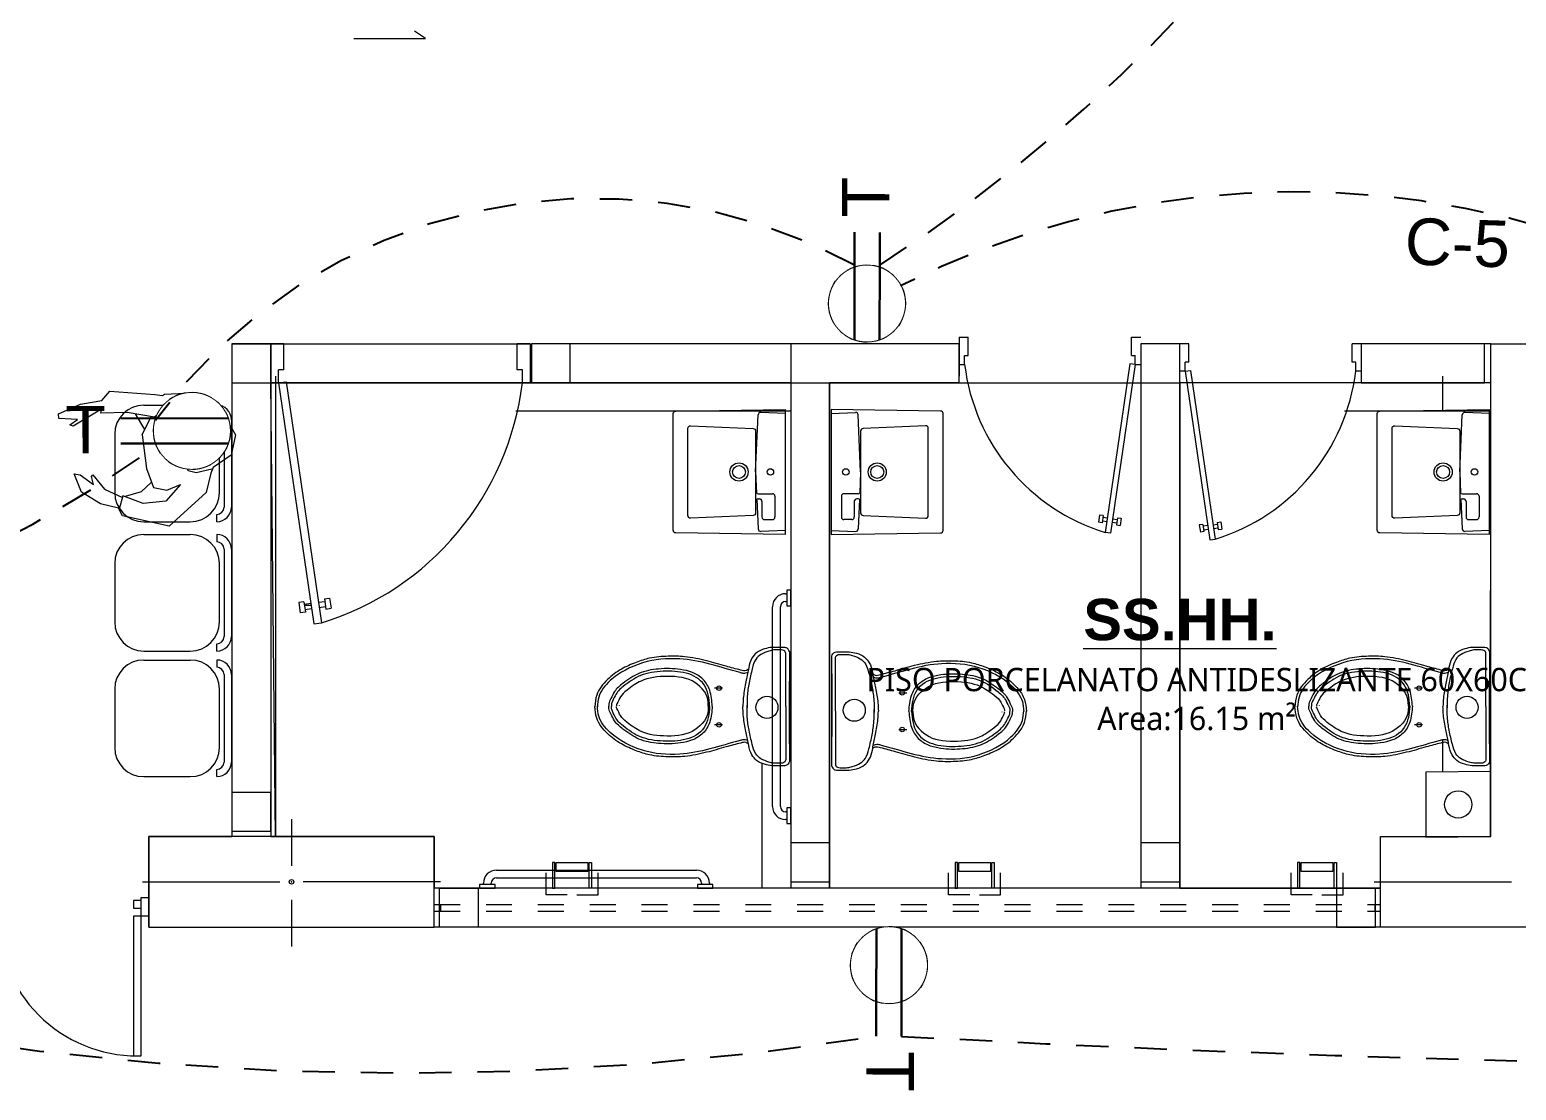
# Model space of a CAD drawing. Header units: metres. Extents: x -17 to 101, y 0 to 79.
# Drawn here: x 65.5 to 71.23, y 22.2 to 26.3 of the extents above; entities that cross this region are included whole.
import ezdxf

# ---------------------------------------------------------------- set-up
doc = ezdxf.new("R2010")
doc.units = ezdxf.units.M
doc.set_wipeout_variables(frame=1)
for name, pattern in [('CONTINUA', [0]), ('DASHED2', [0.375, 0.25, -0.125]), ('HIDDEN', [9.525, 6.35, -3.175]), ('HIDDEN2', [0.1875, 0.125, -0.0625])]:
    doc.linetypes.add(name, pattern=pattern)
for name, color, linetype, lineweight in [('ALUMBRADO', 1, 'Continuous', 30), ('Cotas varias El', 253, 'Continuous', 13), ('ROTULO', 253, 'Continuous', 0), ('TOMACORRIENTE', 5, 'HIDDEN2', 30)]:
    doc.layers.add(name, color=color, linetype=linetype, lineweight=lineweight)
doc.styles.add('Santa Rosa 1 50', font='trebuc.ttf')
doc.styles.get("Standard").update_dxf_attribs({"font": 'arial.ttf'})
doc.styles.add('style1', font='arial.ttf', dxfattribs={"height": 0.35})

# ---------------------------------------------------------------- blocks, each defined once
blk = doc.blocks.new('Tomacorriente con puesta a tierra')
at = {"layer": 'TOMACORRIENTE'}
blk.add_lwpolyline([(0.111, 0.0379), (0.1065, 0.0493), (0.1007, 0.0601), (0.0939, 0.0703), (0.086, 0.0798), (0.0772, 0.0883), (0.0676, 0.0959), (0.0572, 0.1024), (0.0462, 0.1079), (0.0346, 0.1121), (0.0227, 0.1151), (0.0106, 0.1168), (-0.0017, 0.1173), (-0.014, 0.1165), (-0.0261, 0.1144), (-0.0379, 0.111), (-0.0493, 0.1065), (-0.0601, 0.1007), (-0.0703, 0.0939), (-0.0798, 0.086), (-0.0883, 0.0772), (-0.0959, 0.0676), (-0.1024, 0.0572), (-0.1079, 0.0462), (-0.1121, 0.0346), (-0.1151, 0.0227), (-0.1168, 0.0106), (-0.1173, -0.0017), (-0.1165, -0.014), (-0.1144, -0.0261), (-0.111, -0.0379), (-0.1065, -0.0493), (-0.1007, -0.0601), (-0.0939, -0.0703), (-0.086, -0.0798), (-0.0772, -0.0883), (-0.0676, -0.0959), (-0.0572, -0.1024), (-0.0462, -0.1079), (-0.0346, -0.1121), (-0.0227, -0.1151), (-0.0106, -0.1168), (0.0017, -0.1173), (0.014, -0.1165), (0.0261, -0.1144), (0.0379, -0.111), (0.0493, -0.1065), (0.0601, -0.1007), (0.0703, -0.0939), (0.0798, -0.086), (0.0883, -0.0772), (0.0959, -0.0676), (0.1024, -0.0572), (0.1079, -0.0462), (0.1121, -0.0346), (0.1151, -0.0227), (0.1168, -0.0106), (0.1173, 0.0017), (0.1165, 0.014), (0.1144, 0.0261)], close=True, dxfattribs=at)
at = {"layer": 'TOMACORRIENTE', "color": 5, "linetype": 'CONTINUA', "style": 'style1', "text_generation_flag": 4}
blk.add_text('T', height=0.1466, rotation=180, dxfattribs=at).set_placement((0.3906, -0.0687))
blk.add_wipeout([(0.111, 0.0379), (0.1065, 0.0493), (0.1007, 0.0601), (0.0939, 0.0703), (0.086, 0.0798), (0.0772, 0.0883), (0.0676, 0.0959), (0.0572, 0.1024), (0.0462, 0.1079), (0.0346, 0.1121), (0.0227, 0.1151), (0.0106, 0.1168), (-0.0017, 0.1173), (-0.014, 0.1165), (-0.0261, 0.1144), (-0.0379, 0.111), (-0.0493, 0.1065), (-0.0601, 0.1007), (-0.0703, 0.0939), (-0.0798, 0.086), (-0.0883, 0.0772), (-0.0959, 0.0676), (-0.1024, 0.0572), (-0.1079, 0.0462), (-0.1121, 0.0346), (-0.1151, 0.0227), (-0.1168, 0.0106), (-0.1173, -0.0017), (-0.1165, -0.014), (-0.1144, -0.0261), (-0.111, -0.0379), (-0.1065, -0.0493), (-0.1007, -0.0601), (-0.0939, -0.0703), (-0.086, -0.0798), (-0.0772, -0.0883), (-0.0676, -0.0959), (-0.0572, -0.1024), (-0.0462, -0.1079), (-0.0346, -0.1121), (-0.0227, -0.1151), (-0.0106, -0.1168), (0.0017, -0.1173), (0.014, -0.1165), (0.0261, -0.1144), (0.0379, -0.111), (0.0493, -0.1065), (0.0601, -0.1007), (0.0703, -0.0939), (0.0798, -0.086), (0.0883, -0.0772), (0.0959, -0.0676), (0.1024, -0.0572), (0.1079, -0.0462), (0.1121, -0.0346), (0.1151, -0.0227), (0.1168, -0.0106), (0.1173, 0.0017), (0.1165, 0.014), (0.1144, 0.0261)]).dxf.layer = 'TOMACORRIENTE'
at = {"layer": 'TOMACORRIENTE', "color": 5, "linetype": 'CONTINUA'}
for p, q in [((-0.1107, 0.0388), (0.2197, 0.0388)), ((-0.1107, -0.0388), (0.2197, -0.0388))]:
    blk.add_line(p, q, dxfattribs=at)

msp = doc.modelspace()

# ---------------------------------------------------------------- linework, layer by layer
at = {"layer": 'Cotas varias El', "linetype": 'Continuous'}
for p, q in [((66.748, 26.2632), (67.0248, 26.2632)), ((67.0248, 26.2632), (66.9824, 26.2911)), ((66.5077, 23.2505), (66.5077, 23.0705)), ((65.9327, 23.0089), (66.4627, 23.0089)), ((67.0827, 23.0089), (66.5527, 23.0089)), ((70.6827, 23.0089), (71.2127, 23.0089)), ((66.5077, 22.9389), (66.5077, 22.7589)), ((70.7077, 22.9839), (67.0577, 22.9839)), ((70.7077, 22.8339), (67.0577, 22.8339)), ((67.0827, 22.8339), (67.0577, 22.8339)), ((70.7077, 22.8339), (67.0577, 22.8339))]:
    msp.add_line(p, q, dxfattribs=at)
at = {"layer": 'Cotas varias El', "ltscale": 0.05}
for p, q in [((66.2777, 25.0839), (66.4277, 25.0839)), ((67.4327, 25.0839), (67.4327, 24.9339)), ((69.0825, 25.1098), (69.0825, 24.9598)), ((69.9327, 22.9839), (69.9327, 25.0839)), ((70.6327, 25.0839), (70.6327, 24.9339))]:
    msp.add_line(p, q, dxfattribs=at)
at = {"layer": 'Cotas varias El'}
for p, q in [((66.4777, 25.0839), (66.4277, 25.0839)), ((66.4777, 24.9839), (66.4777, 25.0839)), ((67.3977, 25.0839), (67.3777, 25.0839)), ((67.4277, 25.0839), (67.3777, 25.0839)), ((67.3777, 24.9839), (67.3777, 25.0839)), ((69.0825, 25.1098), (69.1175, 25.1098)), ((69.1035, 25.1098), (69.1175, 25.1098)), ((69.1175, 25.0398), (69.1175, 25.1098)), ((69.7475, 25.0398), (69.7475, 25.1098)), ((69.7475, 25.1098), (69.7825, 25.1098)), ((69.9677, 25.0839), (69.9327, 25.0839)), ((69.9677, 25.0139), (69.9677, 25.0839)), ((70.6117, 25.0839), (70.5977, 25.0839)), ((70.6327, 25.0839), (70.5977, 25.0839)), ((70.5977, 25.0139), (70.5977, 25.0839)), ((69.0825, 25.0048), (69.1035, 25.0048)), ((69.1035, 25.0398), (69.1175, 25.0398)), ((69.1035, 25.0048), (69.1035, 25.0398)), ((69.7407, 25.0078), (69.6458, 24.3567)), ((69.7615, 25.0048), (69.6665, 24.3537)), ((69.7615, 25.0048), (69.7407, 25.0078)), ((69.7475, 25.0398), (69.7615, 25.0398)), ((69.7615, 25.0048), (69.7615, 25.0398)), ((69.7615, 25.0048), (69.7825, 25.0048)), ((69.9537, 24.9789), (69.9537, 25.0139)), ((69.9677, 25.0139), (69.9537, 25.0139)), ((70.6117, 25.0139), (70.5977, 25.0139)), ((70.6117, 24.9789), (70.6117, 25.0139)), ((66.4577, 24.9339), (66.4577, 24.9839)), ((66.4777, 24.9839), (66.4577, 24.9839)), ((66.4577, 24.9339), (66.4873, 24.9383)), ((66.4873, 24.9383), (66.623, 24.0081)), ((67.3977, 24.9839), (67.3777, 24.9839)), ((67.3977, 24.9339), (67.3977, 24.9839)), ((69.9537, 24.9789), (69.9327, 24.9789)), ((69.9537, 24.9789), (69.9744, 24.982)), ((69.9537, 24.9789), (70.0486, 24.3278)), ((69.9744, 24.982), (70.0694, 24.3308)), ((70.6327, 24.9789), (70.6117, 24.9789)), ((66.4577, 24.9339), (66.4277, 24.9339)), ((66.4577, 24.9339), (66.5933, 24.0038)), ((67.4277, 24.9339), (67.3977, 24.9339)), ((65.9413, 24.7539), (65.906, 24.8145)), ((65.9313, 24.7334), (65.9658, 24.8044)), ((68.2973, 24.5901), (68.3069, 24.8101)), ((68.4113, 24.8155), (68.3173, 24.8196)), ((68.5884, 24.8155), (68.6824, 24.8196)), ((68.7024, 24.5901), (68.6929, 24.8101)), ((71.0127, 24.5901), (71.0223, 24.8101)), ((71.1267, 24.8155), (71.0327, 24.8196)), ((68.2973, 24.5901), (68.3008, 24.5087)), ((68.7024, 24.5901), (68.6989, 24.5087)), ((71.0127, 24.5901), (71.0163, 24.5087)), ((68.3019, 24.4848), (68.3069, 24.3702)), ((68.3073, 24.5064), (68.3618, 24.5064)), ((68.3073, 24.4864), (68.3118, 24.4864)), ((68.3718, 24.4964), (68.3718, 24.4164)), ((68.6279, 24.4964), (68.6279, 24.4164)), ((68.6924, 24.5064), (68.6379, 24.5064)), ((68.6924, 24.4864), (68.6879, 24.4864)), ((68.6978, 24.4848), (68.6929, 24.3702)), ((71.0173, 24.4848), (71.0223, 24.3702)), ((71.0227, 24.5064), (71.0772, 24.5064)), ((71.0227, 24.4864), (71.0272, 24.4864)), ((71.0872, 24.4964), (71.0872, 24.4164)), ((68.3218, 24.4764), (68.3218, 24.4164)), ((68.6779, 24.4764), (68.6779, 24.4164)), ((69.6237, 24.4236), (69.6196, 24.3959)), ((69.6375, 24.4216), (69.6237, 24.4236)), ((71.0372, 24.4764), (71.0372, 24.4164)), ((68.4113, 24.3647), (68.3173, 24.3606)), ((68.3318, 24.4064), (68.3618, 24.4064)), ((68.5884, 24.3647), (68.6824, 24.3606)), ((68.6679, 24.4064), (68.6379, 24.4064)), ((69.6335, 24.3939), (69.6196, 24.3959)), ((69.6375, 24.4216), (69.6335, 24.3939)), ((69.6518, 24.3983), (69.6345, 24.4008)), ((69.6538, 24.4121), (69.6365, 24.4147)), ((69.6899, 24.3927), (69.6726, 24.3953)), ((69.6746, 24.4091), (69.6919, 24.4066)), ((69.693, 24.4135), (69.6889, 24.3858)), ((69.6889, 24.3858), (69.7028, 24.3838)), ((69.693, 24.4135), (69.7068, 24.4115)), ((69.7068, 24.4115), (69.7028, 24.3838)), ((70.0222, 24.3876), (70.0083, 24.3856)), ((70.0083, 24.3856), (70.0124, 24.3579)), ((70.0222, 24.3876), (70.0262, 24.3599)), ((70.0405, 24.3832), (70.0232, 24.3807)), ((70.0252, 24.3668), (70.0425, 24.3694)), ((70.0613, 24.3863), (70.0786, 24.3888)), ((70.0633, 24.3724), (70.0806, 24.3749)), ((70.0776, 24.3957), (70.0914, 24.3977)), ((70.0776, 24.3957), (70.0816, 24.368)), ((70.0816, 24.368), (70.0955, 24.37)), ((70.0914, 24.3977), (70.0955, 24.37)), ((71.1267, 24.3647), (71.0327, 24.3606)), ((71.0472, 24.4064), (71.0772, 24.4064)), ((69.6665, 24.3537), (69.6458, 24.3567)), ((69.6665, 24.3537), (69.6458, 24.3567)), ((69.6665, 24.3537), (69.6458, 24.3567)), ((70.0262, 24.3599), (70.0124, 24.3579)), ((70.0486, 24.3278), (70.0694, 24.3308)), ((70.0486, 24.3278), (70.0694, 24.3308)), ((70.0486, 24.3278), (70.0694, 24.3308)), ((66.5555, 24.0892), (66.5358, 24.0863)), ((66.5358, 24.0863), (66.5415, 24.0467)), ((66.5555, 24.0892), (66.5613, 24.0496)), ((66.5817, 24.0829), (66.557, 24.0793)), ((66.6114, 24.0873), (66.6361, 24.0909)), ((66.6347, 24.1008), (66.6545, 24.1036)), ((66.6347, 24.1008), (66.6405, 24.0612)), ((66.6545, 24.1036), (66.6603, 24.0641)), ((68.4127, 24.1204), (68.4177, 24.1204)), ((68.4127, 24.0904), (68.4177, 24.0904)), ((66.5613, 24.0496), (66.5415, 24.0467)), ((66.5599, 24.0595), (66.5846, 24.0631)), ((66.6143, 24.0675), (66.639, 24.0711)), ((66.6405, 24.0612), (66.6603, 24.0641)), ((68.3627, 23.2989), (68.3627, 24.0704)), ((68.3927, 23.2989), (68.3927, 24.0704)), ((66.5933, 24.0038), (66.623, 24.0081)), ((66.5933, 24.0038), (66.623, 24.0081)), ((66.5933, 24.0038), (66.623, 24.0081)), ((68.4047, 23.9135), (68.3605, 23.9135)), ((68.4047, 23.9135), (68.4047, 23.9135)), ((71.1047, 23.9135), (71.0606, 23.9135)), ((71.1047, 23.9135), (71.1047, 23.9135)), ((68.4138, 23.685), (68.4138, 23.8864)), ((68.4277, 23.8973), (68.4277, 23.4727)), ((68.5911, 23.4554), (68.5911, 23.88)), ((68.605, 23.6677), (68.605, 23.8691)), ((68.6141, 23.8962), (68.6583, 23.8962)), ((71.1138, 23.685), (71.1138, 23.8864)), ((71.1277, 23.8973), (71.1277, 23.4727)), ((68.5911, 23.8112), (68.5911, 23.5693)), ((68.1694, 23.7563), (68.1386, 23.7563)), ((68.4277, 23.5415), (68.4277, 23.7834)), ((68.8493, 23.7381), (68.8802, 23.7381)), ((70.8695, 23.7563), (70.8386, 23.7563)), ((71.1277, 23.5415), (71.1277, 23.7834)), ((68.4138, 23.685), (68.4138, 23.4837)), ((71.1138, 23.685), (71.1138, 23.4837)), ((68.605, 23.6677), (68.605, 23.4663)), ((68.1694, 23.6146), (68.1386, 23.6146)), ((68.8493, 23.5964), (68.8802, 23.5964)), ((70.8695, 23.6146), (70.8386, 23.6146)), ((68.4047, 23.4565), (68.3605, 23.4565)), ((71.1047, 23.4565), (71.0606, 23.4565)), ((68.6141, 23.4392), (68.6141, 23.4392)), ((68.6141, 23.4392), (68.6583, 23.4392)), ((68.4177, 23.2789), (68.4127, 23.2789)), ((68.4177, 23.2489), (68.4126, 23.2489)), ((67.2977, 23.0539), (68.0692, 23.0539)), ((67.2477, 22.9989), (67.2477, 23.0039)), ((67.2777, 22.9989), (67.2777, 23.0039)), ((67.2977, 23.0239), (68.0692, 23.0239)), ((68.0892, 23.0039), (68.0892, 22.9989)), ((68.1192, 23.0039), (68.1192, 22.9989))]:
    msp.add_line(p, q, dxfattribs=at)
at = {"layer": 'Cotas varias El', "linetype": 'Continuous', "ltscale": 0.2}
for p, q in [((66.4476, 23.1839), (66.4476, 24.9598)), ((70.9476, 24.8289), (70.9476, 24.9598)), ((67.373, 24.8258), (68.4327, 24.8258)), ((70.568, 24.8258), (71.1327, 24.8258)), ((71.1267, 24.4508), (71.1327, 24.4508)), ((66.5613, 24.0758), (66.5865, 24.0758)), ((70.9476, 23.4323), (70.9476, 23.5566)), ((68.3226, 22.9839), (68.3226, 23.4654))]:
    msp.add_line(p, q, dxfattribs=at)
at = {"layer": 'Cotas varias El', "linetype": 'ByBlock'}
for p, q in [((65.9381, 24.848), (66.1173, 24.848)), ((66.2193, 24.848), (66.2193, 24.8199)), ((66.2474, 24.7918), (66.2474, 24.4543)), ((66.2756, 24.7918), (66.2756, 24.4543)), ((65.8256, 24.7355), (65.8256, 24.5105)), ((66.2298, 24.5105), (66.2298, 24.7355)), ((66.2193, 24.398), (66.2193, 24.4261)), ((65.9381, 24.398), (66.1173, 24.398)), ((65.9381, 24.349), (66.1173, 24.349)), ((66.2193, 24.349), (66.2193, 24.3209)), ((66.2474, 24.2927), (66.2474, 23.9552)), ((66.2756, 24.2927), (66.2756, 23.9552)), ((65.8256, 24.2365), (65.8256, 24.0115)), ((66.2298, 24.0115), (66.2298, 24.2365)), ((66.2193, 23.899), (66.2193, 23.9271)), ((65.9381, 23.899), (66.1173, 23.899)), ((65.9381, 23.8646), (66.1173, 23.8646)), ((66.2193, 23.8646), (66.2193, 23.8365)), ((66.2474, 23.8084), (66.2474, 23.4709)), ((66.2756, 23.8084), (66.2756, 23.4709)), ((65.8256, 23.7521), (65.8256, 23.5271)), ((66.2298, 23.5271), (66.2298, 23.7521)), ((65.9381, 23.4146), (66.1173, 23.4146)), ((66.2193, 23.4146), (66.2193, 23.4428))]:
    msp.add_line(p, q, dxfattribs=at)
at = {"layer": 'Cotas varias El', "linetype": 'DASHED2', "ltscale": 0.3}
for p, q in [((67.0577, 22.9208), (70.7077, 22.9208)), ((67.0577, 22.8957), (70.7077, 22.8957))]:
    msp.add_line(p, q, dxfattribs=at)
at = {"layer": 'Cotas varias El', "linetype": 'DASHED2'}
for p, q in [((67.0795, 22.9208), (67.0795, 22.8958)), ((67.0827, 22.9208), (67.0827, 22.8958)), ((70.6858, 22.9208), (70.6858, 22.8958))]:
    msp.add_line(p, q, dxfattribs=at)
at = {"layer": 'Cotas varias El', "ltscale": 0.05}
for points in [[(66.2777, 25.0839), (66.2777, 23.1839)], [(66.4277, 25.0839), (66.4277, 23.1839)], [(69.0825, 25.0839), (67.4327, 25.0839)], [(69.9327, 25.0839), (69.7827, 25.0839)], [(69.7827, 25.0839), (69.7827, 22.9839)], [(71.1327, 25.0839), (70.7077, 25.0839)], [(68.4327, 24.9598), (68.4327, 22.9839)], [(68.4327, 24.9339), (67.4327, 24.9339)], [(69.0825, 24.9339), (68.5827, 24.9339)], [(68.5827, 24.9339), (68.5827, 22.9839)], [(71.1327, 24.9339), (70.7077, 24.9339)]]:
    msp.add_lwpolyline(points, dxfattribs=at)
at = {"layer": 'Cotas varias El'}
for points in [[(66.2777, 25.0839), (66.2777, 24.9339), (66.4277, 24.9339), (66.4277, 25.0839)], [(66.4277, 25.0839), (67.4277, 25.0839), (67.4277, 24.9339), (66.4277, 24.9339)], [(67.5827, 25.0839), (67.4327, 25.0839), (67.4327, 24.9339), (67.5827, 24.9339)], [(68.4327, 24.9339), (69.0825, 24.9339), (69.0825, 25.0839), (68.4327, 25.0839)], [(69.7827, 24.9339), (69.9327, 24.9339), (69.9327, 25.0839), (69.7827, 25.0839)], [(70.6327, 24.9339), (71.1077, 24.9339), (71.1077, 25.0839), (70.6327, 25.0839)], [(66.4277, 24.9339), (68.4327, 24.9339), (68.4327, 22.9839), (67.0577, 22.9839), (67.0577, 23.1839), (66.4455, 23.1839), (66.4277, 24.9339)], [(68.5827, 24.9339), (69.7827, 24.9339), (69.7827, 22.9839), (68.5827, 22.9839)], [(71.1326, 24.9339), (69.9327, 24.9339), (69.9327, 22.9839), (70.7077, 22.984), (70.7077, 22.984), (70.7076, 23.1839), (71.1308, 23.184)], [(68.4177, 24.0739), (68.4327, 24.0739), (68.4327, 24.1339), (68.4177, 24.1339)], [(70.8826, 23.1817), (71.1327, 23.184), (71.1327, 23.434), (70.8826, 23.4317)], [(66.2777, 23.3539), (66.2777, 23.2039), (66.4277, 23.2039), (66.4277, 23.3539)], [(68.4177, 23.2339), (68.4327, 23.2339), (68.4327, 23.2939), (68.4177, 23.2939)], [(68.4327, 23.1589), (68.4327, 23.0089), (68.5827, 23.0089), (68.5827, 23.1589)], [(69.7827, 23.0089), (69.9327, 23.0089), (69.9327, 23.1589), (69.7827, 23.1589)], [(67.5145, 22.9839), (67.5235, 22.9839), (67.5235, 23.0839), (67.5145, 23.0839)], [(67.5285, 23.0489), (67.5285, 23.0839), (67.6505, 23.0839), (67.6505, 23.0489)], [(67.6645, 22.9839), (67.6555, 22.9839), (67.6555, 23.0839), (67.6645, 23.0839)], [(69.0669, 22.9839), (69.0759, 22.9839), (69.0759, 23.0839), (69.0669, 23.0839)], [(69.0809, 23.0489), (69.0809, 23.0839), (69.2029, 23.0839), (69.2029, 23.0489)], [(69.2169, 22.9839), (69.2079, 22.9839), (69.2079, 23.0839), (69.2169, 23.0839)], [(70.3877, 22.9839), (70.3967, 22.9839), (70.3967, 23.0839), (70.3877, 23.0839)], [(70.4017, 23.0489), (70.4017, 23.0839), (70.5237, 23.0839), (70.5237, 23.0489)], [(70.5377, 22.9839), (70.5287, 22.9839), (70.5287, 23.0839), (70.5377, 23.0839)], [(67.2327, 22.9989), (67.2327, 22.9839), (67.2927, 22.9839), (67.2927, 22.9989)], [(68.0727, 22.9989), (68.0727, 22.9839), (68.1327, 22.9839), (68.1327, 22.9989)], [(67.2277, 22.9839), (67.2277, 22.8339), (67.0777, 22.8339), (67.0777, 22.9839)], [(70.5377, 22.9839), (70.5377, 22.8339), (70.6877, 22.8339), (70.6877, 22.9839)]]:
    msp.add_lwpolyline(points, close=True, dxfattribs=at)
for points in [[(67.4327, 25.0839), (67.4327, 24.9339)], [(70.7077, 22.9839), (70.7076, 23.1839), (71.1318, 23.184), (71.1327, 25.0839), (71.3827, 25.0839), (71.3827, 23.1839), (71.8077, 23.1839), (71.8077, 22.9839)], [(66.0472, 24.8065), (66.0079, 24.7947), (66.0297, 24.8392), (65.9797, 24.8021), (65.8739, 24.8199), (65.7725, 24.8164), (65.7746, 24.8319), (65.6649, 24.7663), (65.6522, 24.7716), (65.6817, 24.792), (65.6106, 24.7966), (65.6094, 24.815), (65.6933, 24.8513), (65.7755, 24.8658), (65.8071, 24.9018), (65.9804, 24.8884), (66.0105, 24.8858), (66.0182, 24.8899), (66.0964, 24.8943), (66.1442, 24.8769), (66.1746, 24.8247), (66.1877, 24.829), (66.2572, 24.7943), (66.2919, 24.7334), (66.2746, 24.6551), (66.205, 24.6073), (66.1964, 24.5856), (66.1788, 24.5104), (66.0356, 24.3812), (65.8554, 24.4206), (65.8401, 24.4508), (65.7705, 24.4676), (65.6973, 24.5124), (65.6689, 24.5827), (65.6928, 24.5797), (65.7438, 24.5421), (65.7361, 24.5725), (65.7419, 24.5789), (65.7866, 24.524), (65.8555, 24.4916)], [(66.1996, 24.6006), (66.1398, 24.5872), (66.1084, 24.5947), (66.1039, 24.6081), (66.1189, 24.6216), (66.1413, 24.647), (66.1234, 24.647), (66.1084, 24.6694), (66.1054, 24.7053), (66.1219, 24.7397), (66.1234, 24.7486), (66.095, 24.7501), (66.074, 24.7501), (66.0456, 24.7471), (66.0307, 24.7352), (66.0247, 24.7232), (66.0142, 24.7337), (66.0277, 24.7756), (66.071, 24.8084), (66.1159, 24.8219), (66.1615, 24.8286)], [(65.9313, 24.7334), (65.9487, 24.603), (65.9748, 24.5308), (66.0269, 24.5204), (66.0791, 24.5421), (66.0226, 24.4769), (65.9357, 24.4682), (65.8575, 24.4986), (65.8425, 24.4461)], [(66.1159, 24.6291), (66.086, 24.6395), (66.0651, 24.6425), (66.0486, 24.653), (66.0396, 24.6664), (66.0411, 24.6903), (66.0501, 24.7187), (66.0636, 24.7501)], [(65.9675, 24.551), (65.9283, 24.5137), (65.8656, 24.4955)], [(65.9577, 22.8339), (65.9577, 23.1839), (66.2777, 23.1839)], [(66.4277, 23.1839), (67.0577, 23.1839), (67.0577, 22.9839)]]:
    msp.add_lwpolyline(points, dxfattribs=at)
at = {"layer": 'Cotas varias El', "linetype": 'Continuous'}
for points in [[(71.1327, 25.0839), (71.3827, 25.0839), (71.3827, 23.1839), (71.8077, 23.1839), (71.8077, 22.8339), (70.7077, 22.8339), (70.7077, 23.1839), (71.1327, 23.184)], [(65.9577, 22.8339), (67.0577, 22.8339), (67.0577, 23.1839), (65.9577, 23.1839)], [(65.9277, 22.9369), (65.8977, 22.9369), (65.8977, 22.9069), (65.9277, 22.9069)], [(65.9277, 22.9489), (65.9577, 22.9489), (65.9577, 22.8769), (65.9277, 22.8769)], [(65.9277, 22.8769), (65.8977, 22.8769), (65.8977, 22.3369), (65.9277, 22.3369)]]:
    msp.add_lwpolyline(points, close=True, dxfattribs=at)
at = {"layer": 'Cotas varias El'}
for points in [[(68.4113, 24.8316), (68.4113, 24.3486), (67.9891, 24.355, -0.409814), (67.9793, 24.365), (67.9793, 24.8153, -0.409814), (67.9891, 24.8253)], [(68.5884, 24.8316), (68.5884, 24.3486), (69.0106, 24.355, 0.409814), (69.0204, 24.365), (69.0204, 24.8153, 0.409814), (69.0106, 24.8253)], [(71.1267, 24.8316), (71.1267, 24.3486), (70.7046, 24.355, -0.409814), (70.6947, 24.365), (70.6947, 24.8153, -0.409814), (70.7046, 24.8253)], [(68.2877, 24.758, -0.40154), (68.2973, 24.7481), (68.2973, 24.5164), (68.2973, 24.4764), (68.2973, 24.4322, -0.40154), (68.2877, 24.4222), (68.0467, 24.4117, -0.427002), (68.0363, 24.4217), (68.0363, 24.7585, -0.427002), (68.0467, 24.7685)], [(68.712, 24.758, 0.40154), (68.7024, 24.7481), (68.7024, 24.5164), (68.7024, 24.4764), (68.7024, 24.4322, 0.40154), (68.712, 24.4222), (68.953, 24.4117, 0.427002), (68.9634, 24.4217), (68.9634, 24.7585, 0.427002), (68.953, 24.7685)], [(71.0032, 24.758, -0.40154), (71.0127, 24.7481), (71.0127, 24.5164), (71.0127, 24.4764), (71.0127, 24.4322, -0.40154), (71.0032, 24.4222), (70.7622, 24.4117, -0.427002), (70.7517, 24.4217), (70.7517, 24.7585, -0.427002), (70.7622, 24.7685)]]:
    msp.add_lwpolyline(points, format="xyb", close=True, dxfattribs=at)
at = {"layer": 'Cotas varias El', "linetype": 'HIDDEN', "ltscale": 0.1}
for points in [[(67.571, 22.9588), (67.4893, 22.9588), (67.4892, 23.0432)], [(67.6081, 22.9588), (67.6897, 22.9588), (67.6898, 23.0432)], [(69.1233, 22.9588), (69.0417, 22.9588), (69.0416, 23.0432)], [(69.1604, 22.9588), (69.2421, 22.9588), (69.2421, 23.0432)], [(70.4441, 22.9588), (70.3625, 22.9588), (70.3624, 23.0432)], [(70.4812, 22.9588), (70.5629, 22.9588), (70.5629, 23.0432)]]:
    msp.add_lwpolyline(points, dxfattribs=at)
at = {"layer": 'Cotas varias El'}
for centre, radius in [((68.2333, 24.5901), 0.035), ((68.2333, 24.5901), 0.025), ((68.3543, 24.5901), 0.0125), ((68.6454, 24.5901), 0.0125), ((68.7664, 24.5901), 0.035), ((68.7664, 24.5901), 0.025), ((70.9487, 24.5901), 0.035), ((70.9487, 24.5901), 0.025), ((71.0697, 24.5901), 0.0125), ((68.1559, 23.7563), 0.00872), ((68.8628, 23.7381), 0.00872), ((70.856, 23.7563), 0.00872), ((68.3409, 23.682), 0.0425), ((68.6778, 23.6707), 0.0425), ((71.041, 23.682), 0.0425), ((68.1559, 23.6146), 0.00872), ((70.856, 23.6146), 0.00872), ((68.8628, 23.5964), 0.00872), ((71.0072, 23.3074), 0.0526)]:
    msp.add_circle(centre, radius, dxfattribs=at)
at = {"layer": 'Cotas varias El', "linetype": 'Continuous'}
msp.add_circle((66.5077, 23.0089), 0.00871, dxfattribs=at)
at = {"layer": 'Cotas varias El', "linetype": 'ByBlock'}
for centre, radius, start, end in [((69.8732, 25.0979), 0.7753, 186.89893, 252.94348), ((69.8419, 25.0721), 0.7753, 287.05652, 353.10107), ((66.2981, 25.067), 1.1076, 287.05652, 353.10107), ((65.9381, 24.7355), 0.1125, 90, 180), ((66.1173, 24.7355), 0.1125, 0, 90), ((66.2193, 24.7918), 0.0562, 0, 90), ((66.2193, 24.7918), 0.0281, 0, 90), ((65.9381, 24.5105), 0.1125, 180, 270), ((66.1173, 24.5105), 0.1125, 270, 0), ((66.2193, 24.4543), 0.0562, 270, 0), ((66.2193, 24.4543), 0.0281, 270, 0), ((65.9381, 24.2365), 0.1125, 90, 180), ((66.1173, 24.2365), 0.1125, 0, 90), ((66.2193, 24.2927), 0.0562, 0, 90), ((66.2193, 24.2927), 0.0281, 0, 90), ((65.9381, 24.0115), 0.1125, 180, 270), ((66.1173, 24.0115), 0.1125, 270, 0), ((66.2193, 23.9552), 0.0562, 270, 0), ((66.2193, 23.9552), 0.0281, 270, 0), ((65.9381, 23.7521), 0.1125, 90, 180), ((66.1173, 23.7521), 0.1125, 0, 90), ((66.2193, 23.8084), 0.0562, 0, 90), ((66.2193, 23.8084), 0.0281, 0, 90), ((65.9381, 23.5271), 0.1125, 180, 270), ((66.1173, 23.5271), 0.1125, 270, 0), ((66.2193, 23.4709), 0.0562, 270, 0), ((66.2193, 23.4709), 0.0281, 270, 0)]:
    msp.add_arc(centre, radius, start, end, dxfattribs=at)
at = {"layer": 'Cotas varias El'}
for centre, radius, start, end in [((68.3169, 24.8096), 0.01, 87.50973, 177.50973), ((68.6829, 24.8096), 0.01, 2.49027, 92.49027), ((71.0323, 24.8096), 0.01, 87.50973, 177.50973), ((68.3073, 24.5164), 0.01, 180, 270), ((68.3073, 24.4764), 0.01, 90, 180), ((68.3118, 24.4764), 0.01, 360, 90), ((68.3618, 24.4964), 0.01, 360, 90), ((68.6379, 24.4964), 0.01, 90, 180), ((68.6879, 24.4764), 0.01, 90, 180), ((68.6924, 24.5164), 0.01, 270, 0), ((68.6924, 24.4764), 0.01, 0, 90), ((71.0227, 24.5164), 0.01, 180, 270), ((71.0227, 24.4764), 0.01, 90, 180), ((71.0272, 24.4764), 0.01, 360, 90), ((71.0772, 24.4964), 0.01, 360, 90), ((68.3169, 24.3706), 0.01, 182.49027, 272.49027), ((68.3318, 24.4164), 0.01, 180, 270), ((68.3618, 24.4164), 0.01, 270, 360), ((68.6379, 24.4164), 0.01, 180, 270), ((68.6679, 24.4164), 0.01, 270, 0), ((68.6829, 24.3706), 0.01, 267.50973, 357.50973), ((71.0323, 24.3706), 0.01, 182.49027, 272.49027), ((71.0472, 24.4164), 0.01, 180, 270), ((71.0772, 24.4164), 0.01, 270, 360), ((68.4127, 24.0704), 0.05, 90, 180), ((68.4127, 24.0704), 0.02, 90, 180), ((68.4127, 23.2989), 0.05, 180, 269.98202), ((68.4127, 23.2989), 0.02, 180, 269.98202), ((67.2977, 23.0039), 0.05, 90, 179.98202), ((68.0692, 23.0039), 0.05, 0, 90), ((67.2977, 23.0039), 0.02, 90, 179.98202), ((68.0692, 23.0039), 0.02, 0, 90)]:
    msp.add_arc(centre, radius, start, end, dxfattribs=at)
at = {"layer": 'Cotas varias El', "linetype": 'Continuous'}
msp.add_arc((65.9137, 22.8768), 0.5399, 179.98397, 270.01603, dxfattribs=at)
at = {"layer": 'Cotas varias El'}
for points in [[(68.3605, 23.9135), (68.3321, 23.9078), (68.3013, 23.8928), (68.2831, 23.8712), (68.2706, 23.8355), (68.2689, 23.8234)], [(68.4277, 23.8973), (68.4233, 23.906), (68.4141, 23.9122), (68.4047, 23.9135)], [(71.0606, 23.9135), (71.0322, 23.9078), (71.0014, 23.8928), (70.9832, 23.8712), (70.9707, 23.8355), (70.969, 23.8234)], [(71.1277, 23.8973), (71.1233, 23.906), (71.1142, 23.9122), (71.1047, 23.9135)], [(68.2402, 23.8256), (68.1834, 23.8408), (68.1081, 23.8615), (68.0238, 23.8773), (67.9602, 23.879), (67.8887, 23.8714), (67.8372, 23.8556), (67.7796, 23.8292), (67.7266, 23.7893), (67.6847, 23.7292), (67.6771, 23.6844)], [(68.4138, 23.8864), (68.4101, 23.8985), (68.4014, 23.9032), (68.3896, 23.9035), (68.3665, 23.9034), (68.3487, 23.8991), (68.3178, 23.8863), (68.2977, 23.8669), (68.2845, 23.8311), (68.2721, 23.7765), (68.2652, 23.7257), (68.2641, 23.6796)], [(68.5911, 23.88), (68.5955, 23.8887), (68.6046, 23.8949), (68.6141, 23.8962)], [(68.605, 23.8691), (68.6086, 23.8812), (68.6174, 23.8858), (68.6291, 23.8862), (68.6523, 23.8861), (68.6701, 23.8818), (68.701, 23.869), (68.721, 23.8496), (68.7343, 23.8138), (68.7466, 23.7592), (68.7536, 23.7084), (68.7547, 23.6623)], [(68.6583, 23.8962), (68.6866, 23.8905), (68.7175, 23.8755), (68.7356, 23.8539), (68.7481, 23.8182), (68.7499, 23.8061)], [(68.7785, 23.8083), (68.8353, 23.8235), (68.9107, 23.8442), (68.995, 23.86), (69.0586, 23.8617), (69.13, 23.8541), (69.1815, 23.8383), (69.2392, 23.8119), (69.2921, 23.772), (69.334, 23.7119), (69.3417, 23.6671)], [(70.9403, 23.8256), (70.8835, 23.8408), (70.8081, 23.8615), (70.7238, 23.8773), (70.6603, 23.879), (70.5888, 23.8714), (70.5373, 23.8556), (70.4797, 23.8292), (70.4267, 23.7893), (70.3848, 23.7292), (70.3772, 23.6844)], [(71.1138, 23.8864), (71.1102, 23.8985), (71.1015, 23.9032), (71.0897, 23.9035), (71.0666, 23.9034), (71.0487, 23.8991), (71.0178, 23.8863), (70.9978, 23.8669), (70.9846, 23.8311), (70.9722, 23.7765), (70.9653, 23.7257), (70.9642, 23.6796)], [(68.13, 23.6863), (68.1203, 23.7477), (68.094, 23.7905), (68.0533, 23.8165), (68.0077, 23.828), (67.9229, 23.8299), (67.8475, 23.8128), (67.7857, 23.7744), (67.7534, 23.743), (67.7395, 23.716), (67.7311, 23.6949), (67.7311, 23.6863)], [(68.2697, 23.8297), (68.2603, 23.8237), (68.2402, 23.8256)], [(68.749, 23.8124), (68.7585, 23.8063), (68.7785, 23.8083)], [(68.8888, 23.6664), (68.8984, 23.7278), (68.9248, 23.7705), (68.9654, 23.7966), (69.0111, 23.8081), (69.0958, 23.8099), (69.1713, 23.7929), (69.2331, 23.7544), (69.2653, 23.7231), (69.2793, 23.6961), (69.2877, 23.675), (69.2877, 23.6664)], [(70.83, 23.6863), (70.8204, 23.7477), (70.7941, 23.7905), (70.7534, 23.8165), (70.7078, 23.828), (70.623, 23.8299), (70.5476, 23.8128), (70.4858, 23.7744), (70.4535, 23.743), (70.4395, 23.716), (70.4312, 23.6949), (70.4312, 23.6863)], [(70.9698, 23.8297), (70.9603, 23.8237), (70.9403, 23.8256)], [(68.2402, 23.5444), (68.1834, 23.5292), (68.1081, 23.5085), (68.0238, 23.4928), (67.9602, 23.491), (67.8887, 23.4987), (67.8372, 23.5144), (67.7796, 23.5408), (67.7266, 23.5807), (67.6847, 23.6408), (67.6771, 23.6856)], [(68.13, 23.6863), (68.1203, 23.6249), (68.094, 23.5822), (68.0533, 23.5561), (68.0077, 23.5446), (67.9229, 23.5428), (67.8475, 23.5598), (67.7857, 23.5983), (67.7534, 23.6297), (67.7395, 23.6566), (67.7311, 23.6777), (67.7311, 23.6863)], [(68.4138, 23.4837), (68.4101, 23.4716), (68.4014, 23.4669), (68.3896, 23.4665), (68.3665, 23.4666), (68.3487, 23.4709), (68.3178, 23.4838), (68.2977, 23.5031), (68.2845, 23.5389), (68.2721, 23.5935), (68.2652, 23.6443), (68.2641, 23.6904)], [(70.9403, 23.5444), (70.8835, 23.5292), (70.8081, 23.5085), (70.7238, 23.4928), (70.6603, 23.491), (70.5888, 23.4987), (70.5373, 23.5144), (70.4797, 23.5408), (70.4267, 23.5807), (70.3848, 23.6408), (70.3772, 23.6856)], [(70.83, 23.6863), (70.8204, 23.6249), (70.7941, 23.5822), (70.7534, 23.5561), (70.7078, 23.5446), (70.623, 23.5428), (70.5476, 23.5598), (70.4858, 23.5983), (70.4535, 23.6297), (70.4395, 23.6566), (70.4312, 23.6777), (70.4312, 23.6863)], [(71.1138, 23.4837), (71.1102, 23.4716), (71.1015, 23.4669), (71.0897, 23.4665), (71.0666, 23.4666), (71.0487, 23.4709), (71.0178, 23.4838), (70.9978, 23.5031), (70.9846, 23.5389), (70.9722, 23.5935), (70.9653, 23.6443), (70.9642, 23.6904)], [(68.605, 23.4663), (68.6086, 23.4542), (68.6174, 23.4496), (68.6291, 23.4492), (68.6523, 23.4493), (68.6701, 23.4536), (68.701, 23.4664), (68.721, 23.4858), (68.7343, 23.5216), (68.7466, 23.5762), (68.7536, 23.627), (68.7547, 23.6731)], [(68.7785, 23.5271), (68.8353, 23.5119), (68.9107, 23.4912), (68.995, 23.4754), (69.0586, 23.4737), (69.13, 23.4814), (69.1815, 23.4971), (69.2392, 23.5235), (69.2921, 23.5634), (69.334, 23.6235), (69.3417, 23.6683)], [(68.8888, 23.6664), (68.8984, 23.605), (68.9248, 23.5622), (68.9654, 23.5362), (69.0111, 23.5247), (69.0958, 23.5228), (69.1713, 23.5399), (69.2331, 23.5784), (69.2653, 23.6097), (69.2793, 23.6367), (69.2877, 23.6578), (69.2877, 23.6664)], [(68.2697, 23.5403), (68.2603, 23.5464), (68.2402, 23.5444)], [(68.3605, 23.4565), (68.3321, 23.4623), (68.3013, 23.4772), (68.2831, 23.4988), (68.2706, 23.5345), (68.2689, 23.5467)], [(68.6583, 23.4392), (68.6866, 23.445), (68.7175, 23.4599), (68.7356, 23.4815), (68.7481, 23.5172), (68.7499, 23.5293)], [(68.749, 23.523), (68.7585, 23.5291), (68.7785, 23.5271)], [(70.9698, 23.5403), (70.9603, 23.5464), (70.9403, 23.5444)], [(71.0606, 23.4565), (71.0322, 23.4623), (71.0014, 23.4772), (70.9832, 23.4988), (70.9707, 23.5345), (70.969, 23.5467)], [(68.4277, 23.4727), (68.4233, 23.464), (68.4141, 23.4578), (68.4047, 23.4565)], [(68.5911, 23.4554), (68.5955, 23.4467), (68.6046, 23.4405), (68.6141, 23.4392)], [(71.1277, 23.4727), (71.1233, 23.464), (71.1142, 23.4578), (71.1047, 23.4565)]]:
    msp.add_spline(points, degree=3, dxfattribs=at)
for points, knots in [([(68.2377, 23.816), (68.1598, 23.8365), (68.083, 23.8647), (67.9564, 23.8711), (67.9075, 23.8684), (67.8158, 23.8387), (67.772, 23.8179), (67.7168, 23.7666), (67.6995, 23.7455), (67.6896, 23.71), (67.6883, 23.697), (67.687, 23.6835)], [0, 0, 0, 0, 0.2415423, 0.2415423, 0.3894741, 0.3894741, 0.5374058, 0.5374058, 0.6202058, 0.6202058, 0.6604256, 0.6604256, 0.6604256, 0.6604256]), ([(68.7811, 23.7987), (68.859, 23.8191), (68.9357, 23.8474), (69.0624, 23.8538), (69.1113, 23.8511), (69.2029, 23.8214), (69.2467, 23.8006), (69.302, 23.7493), (69.3192, 23.7282), (69.3292, 23.6927), (69.3304, 23.6797), (69.3317, 23.6662)], [0, 0, 0, 0, 0.2415423, 0.2415423, 0.3894741, 0.3894741, 0.5374058, 0.5374058, 0.6202058, 0.6202058, 0.6604256, 0.6604256, 0.6604256, 0.6604256]), ([(70.9378, 23.816), (70.8599, 23.8365), (70.7831, 23.8647), (70.6565, 23.8711), (70.6075, 23.8684), (70.5159, 23.8387), (70.4721, 23.8179), (70.4169, 23.7666), (70.3996, 23.7455), (70.3897, 23.71), (70.3884, 23.697), (70.3871, 23.6835)], [0, 0, 0, 0, 0.2415423, 0.2415423, 0.3894741, 0.3894741, 0.5374058, 0.5374058, 0.6202058, 0.6202058, 0.6604256, 0.6604256, 0.6604256, 0.6604256]), ([(68.12, 23.6856), (68.1179, 23.7165), (68.1144, 23.7455), (68.0831, 23.7924), (68.0572, 23.8068), (68.0006, 23.8208), (67.9703, 23.8225), (67.9104, 23.8196), (67.8799, 23.8153), (67.8298, 23.7948), (67.8077, 23.779), (67.773, 23.7516), (67.763, 23.7415), (67.7514, 23.7179), (67.7454, 23.707), (67.7409, 23.6953), (67.7408, 23.6926), (67.7411, 23.6869)], [0, 0, 0, 0, 0.0918784, 0.0918784, 0.1837568, 0.1837568, 0.2756352, 0.2756352, 0.3675136, 0.3675136, 0.4494196, 0.4494196, 0.5014493, 0.5014493, 0.5321754, 0.5321754, 0.5492979, 0.5492979, 0.5492979, 0.5492979]), ([(68.1146, 23.6863), (68.1171, 23.7345), (68.0893, 23.7585), (68.0366, 23.796), (67.9962, 23.8019), (67.9204, 23.8012), (67.8844, 23.7968), (67.8376, 23.7754), (67.8196, 23.7628), (67.7893, 23.7391), (67.7818, 23.7321), (67.7723, 23.7159), (67.766, 23.7032), (67.7617, 23.6936), (67.761, 23.6919), (67.761, 23.6917)], [0, 0, 0, 0, 0.1299393, 0.1299393, 0.2598787, 0.2598787, 0.374754, 0.374754, 0.445792, 0.445792, 0.4942707, 0.4942707, 0.5266072, 0.5266072, 0.535214, 0.535214, 0.535214, 0.535214]), ([(68.2675, 23.8168), (68.2619, 23.8142), (68.2552, 23.8124), (68.245, 23.8138), (68.241, 23.815), (68.2374, 23.816)], [0.00789381, 0.00789381, 0.00789381, 0.00789381, 0.02102845, 0.02102845, 0.03137898, 0.03137898, 0.03137898, 0.03137898]), ([(68.2689, 23.8234), (68.2654, 23.8071), (68.2578, 23.7719), (68.2499, 23.7257), (68.2484, 23.6957), (68.248, 23.685)], [0, 0, 0, 0, 0.0500478, 0.1080759, 0.1401372, 0.1401372, 0.1401372, 0.1401372]), ([(68.7499, 23.8061), (68.7534, 23.7898), (68.7609, 23.7545), (68.7688, 23.7084), (68.7703, 23.6784), (68.7707, 23.6677)], [0, 0, 0, 0, 0.0500478, 0.1080759, 0.1401372, 0.1401372, 0.1401372, 0.1401372]), ([(68.7513, 23.7995), (68.7569, 23.7969), (68.7636, 23.7951), (68.7737, 23.7965), (68.7777, 23.7977), (68.7813, 23.7987)], [0.00789381, 0.00789381, 0.00789381, 0.00789381, 0.02102845, 0.02102845, 0.03137898, 0.03137898, 0.03137898, 0.03137898]), ([(68.8988, 23.6657), (68.9009, 23.6966), (68.9043, 23.7256), (68.9357, 23.7724), (68.9616, 23.7869), (69.0182, 23.8008), (69.0484, 23.8026), (69.1084, 23.7997), (69.1389, 23.7953), (69.189, 23.7749), (69.2111, 23.7591), (69.2458, 23.7316), (69.2557, 23.7215), (69.2674, 23.698), (69.2734, 23.687), (69.2779, 23.6753), (69.278, 23.6727), (69.2777, 23.6669)], [0, 0, 0, 0, 0.0918784, 0.0918784, 0.1837568, 0.1837568, 0.2756352, 0.2756352, 0.3675136, 0.3675136, 0.4494196, 0.4494196, 0.5014493, 0.5014493, 0.5321754, 0.5321754, 0.5492979, 0.5492979, 0.5492979, 0.5492979]), ([(70.8201, 23.6856), (70.818, 23.7165), (70.8145, 23.7455), (70.7831, 23.7924), (70.7572, 23.8068), (70.7007, 23.8208), (70.6704, 23.8225), (70.6105, 23.8196), (70.58, 23.8153), (70.5298, 23.7948), (70.5078, 23.779), (70.473, 23.7516), (70.4631, 23.7415), (70.4515, 23.7179), (70.4455, 23.707), (70.441, 23.6953), (70.4408, 23.6926), (70.4412, 23.6869)], [0, 0, 0, 0, 0.0918784, 0.0918784, 0.1837568, 0.1837568, 0.2756352, 0.2756352, 0.3675136, 0.3675136, 0.4494196, 0.4494196, 0.5014493, 0.5014493, 0.5321754, 0.5321754, 0.5492979, 0.5492979, 0.5492979, 0.5492979]), ([(70.8147, 23.6863), (70.8172, 23.7345), (70.7893, 23.7585), (70.7367, 23.796), (70.6963, 23.8019), (70.6205, 23.8012), (70.5845, 23.7968), (70.5377, 23.7754), (70.5197, 23.7628), (70.4894, 23.7391), (70.4819, 23.7321), (70.4724, 23.7159), (70.4661, 23.7032), (70.4618, 23.6936), (70.4611, 23.6919), (70.461, 23.6917)], [0, 0, 0, 0, 0.1299393, 0.1299393, 0.2598787, 0.2598787, 0.374754, 0.374754, 0.445792, 0.445792, 0.4942707, 0.4942707, 0.5266072, 0.5266072, 0.535214, 0.535214, 0.535214, 0.535214]), ([(70.9676, 23.8168), (70.9619, 23.8142), (70.9553, 23.8124), (70.9451, 23.8138), (70.9411, 23.815), (70.9375, 23.816)], [0.00789381, 0.00789381, 0.00789381, 0.00789381, 0.02102845, 0.02102845, 0.03137898, 0.03137898, 0.03137898, 0.03137898]), ([(70.969, 23.8234), (70.9655, 23.8071), (70.9579, 23.7719), (70.95, 23.7257), (70.9485, 23.6957), (70.9481, 23.685)], [0, 0, 0, 0, 0.0500478, 0.1080759, 0.1401372, 0.1401372, 0.1401372, 0.1401372]), ([(68.9042, 23.6664), (68.9017, 23.7145), (68.9295, 23.7386), (68.9821, 23.7761), (69.0226, 23.782), (69.0983, 23.7812), (69.1343, 23.7769), (69.1812, 23.7555), (69.1992, 23.7429), (69.2294, 23.7192), (69.2369, 23.7121), (69.2465, 23.6959), (69.2528, 23.6833), (69.2571, 23.6737), (69.2577, 23.672), (69.2578, 23.6718)], [0, 0, 0, 0, 0.1299393, 0.1299393, 0.2598787, 0.2598787, 0.374754, 0.374754, 0.445792, 0.445792, 0.4942707, 0.4942707, 0.5266072, 0.5266072, 0.535214, 0.535214, 0.535214, 0.535214]), ([(68.2377, 23.5541), (68.1598, 23.5336), (68.083, 23.5054), (67.9564, 23.4989), (67.9075, 23.5016), (67.8158, 23.5313), (67.772, 23.5521), (67.7168, 23.6035), (67.6995, 23.6246), (67.6896, 23.66), (67.6883, 23.673), (67.687, 23.6865)], [0, 0, 0, 0, 0.2415423, 0.2415423, 0.3894741, 0.3894741, 0.5374058, 0.5374058, 0.6202058, 0.6202058, 0.6604256, 0.6604256, 0.6604256, 0.6604256]), ([(68.12, 23.687), (68.1179, 23.6561), (68.1144, 23.6271), (68.0831, 23.5803), (68.0572, 23.5658), (68.0006, 23.5519), (67.9703, 23.5502), (67.9104, 23.553), (67.8799, 23.5574), (67.8298, 23.5778), (67.8077, 23.5936), (67.773, 23.6211), (67.763, 23.6312), (67.7514, 23.6547), (67.7454, 23.6657), (67.7409, 23.6774), (67.7408, 23.68), (67.7411, 23.6858)], [0, 0, 0, 0, 0.0918784, 0.0918784, 0.1837568, 0.1837568, 0.2756352, 0.2756352, 0.3675136, 0.3675136, 0.4494196, 0.4494196, 0.5014493, 0.5014493, 0.5321754, 0.5321754, 0.5492979, 0.5492979, 0.5492979, 0.5492979]), ([(68.1146, 23.6863), (68.1171, 23.6382), (68.0893, 23.6142), (68.0366, 23.5766), (67.9962, 23.5708), (67.9204, 23.5715), (67.8844, 23.5758), (67.8376, 23.5973), (67.8196, 23.6098), (67.7893, 23.6335), (67.7818, 23.6406), (67.7723, 23.6568), (67.766, 23.6694), (67.7617, 23.679), (67.761, 23.6808), (67.761, 23.681)], [0, 0, 0, 0, 0.1299393, 0.1299393, 0.2598787, 0.2598787, 0.374754, 0.374754, 0.445792, 0.445792, 0.4942707, 0.4942707, 0.5266072, 0.5266072, 0.535214, 0.535214, 0.535214, 0.535214]), ([(68.2689, 23.5467), (68.2654, 23.563), (68.2578, 23.5982), (68.2499, 23.6443), (68.2484, 23.6743), (68.248, 23.685)], [0, 0, 0, 0, 0.0500478, 0.1080759, 0.1401372, 0.1401372, 0.1401372, 0.1401372]), ([(70.9378, 23.5541), (70.8599, 23.5336), (70.7831, 23.5054), (70.6565, 23.4989), (70.6075, 23.5016), (70.5159, 23.5313), (70.4721, 23.5521), (70.4169, 23.6035), (70.3996, 23.6246), (70.3897, 23.66), (70.3884, 23.673), (70.3871, 23.6865)], [0, 0, 0, 0, 0.2415423, 0.2415423, 0.3894741, 0.3894741, 0.5374058, 0.5374058, 0.6202058, 0.6202058, 0.6604256, 0.6604256, 0.6604256, 0.6604256]), ([(70.8201, 23.687), (70.818, 23.6561), (70.8145, 23.6271), (70.7831, 23.5803), (70.7572, 23.5658), (70.7007, 23.5519), (70.6704, 23.5502), (70.6105, 23.553), (70.58, 23.5574), (70.5298, 23.5778), (70.5078, 23.5936), (70.473, 23.6211), (70.4631, 23.6312), (70.4515, 23.6547), (70.4455, 23.6657), (70.441, 23.6774), (70.4408, 23.68), (70.4412, 23.6858)], [0, 0, 0, 0, 0.0918784, 0.0918784, 0.1837568, 0.1837568, 0.2756352, 0.2756352, 0.3675136, 0.3675136, 0.4494196, 0.4494196, 0.5014493, 0.5014493, 0.5321754, 0.5321754, 0.5492979, 0.5492979, 0.5492979, 0.5492979]), ([(70.8147, 23.6863), (70.8172, 23.6382), (70.7893, 23.6142), (70.7367, 23.5766), (70.6963, 23.5708), (70.6205, 23.5715), (70.5845, 23.5758), (70.5377, 23.5973), (70.5197, 23.6098), (70.4894, 23.6335), (70.4819, 23.6406), (70.4724, 23.6568), (70.4661, 23.6694), (70.4618, 23.679), (70.4611, 23.6808), (70.461, 23.681)], [0, 0, 0, 0, 0.1299393, 0.1299393, 0.2598787, 0.2598787, 0.374754, 0.374754, 0.445792, 0.445792, 0.4942707, 0.4942707, 0.5266072, 0.5266072, 0.535214, 0.535214, 0.535214, 0.535214]), ([(70.969, 23.5467), (70.9655, 23.563), (70.9579, 23.5982), (70.95, 23.6443), (70.9485, 23.6743), (70.9481, 23.685)], [0, 0, 0, 0, 0.0500478, 0.1080759, 0.1401372, 0.1401372, 0.1401372, 0.1401372]), ([(68.7499, 23.5293), (68.7534, 23.5457), (68.7609, 23.5809), (68.7688, 23.627), (68.7703, 23.657), (68.7707, 23.6677)], [0, 0, 0, 0, 0.0500478, 0.1080759, 0.1401372, 0.1401372, 0.1401372, 0.1401372]), ([(68.7811, 23.5367), (68.859, 23.5163), (68.9357, 23.488), (69.0624, 23.4816), (69.1113, 23.4843), (69.2029, 23.514), (69.2467, 23.5348), (69.302, 23.5861), (69.3192, 23.6072), (69.3292, 23.6427), (69.3304, 23.6557), (69.3317, 23.6692)], [0, 0, 0, 0, 0.2415423, 0.2415423, 0.3894741, 0.3894741, 0.5374058, 0.5374058, 0.6202058, 0.6202058, 0.6604256, 0.6604256, 0.6604256, 0.6604256]), ([(68.8988, 23.6671), (68.9009, 23.6362), (68.9043, 23.6072), (68.9357, 23.5604), (68.9616, 23.5459), (69.0182, 23.532), (69.0484, 23.5302), (69.1084, 23.5331), (69.1389, 23.5374), (69.189, 23.5579), (69.2111, 23.5737), (69.2458, 23.6011), (69.2557, 23.6113), (69.2674, 23.6348), (69.2734, 23.6458), (69.2779, 23.6574), (69.278, 23.6601), (69.2777, 23.6659)], [0, 0, 0, 0, 0.0918784, 0.0918784, 0.1837568, 0.1837568, 0.2756352, 0.2756352, 0.3675136, 0.3675136, 0.4494196, 0.4494196, 0.5014493, 0.5014493, 0.5321754, 0.5321754, 0.5492979, 0.5492979, 0.5492979, 0.5492979]), ([(68.9042, 23.6664), (68.9017, 23.6183), (68.9295, 23.5942), (68.9821, 23.5567), (69.0226, 23.5508), (69.0983, 23.5516), (69.1343, 23.5559), (69.1812, 23.5773), (69.1992, 23.5899), (69.2294, 23.6136), (69.2369, 23.6207), (69.2465, 23.6368), (69.2528, 23.6495), (69.2571, 23.6591), (69.2577, 23.6608), (69.2578, 23.661)], [0, 0, 0, 0, 0.1299393, 0.1299393, 0.2598787, 0.2598787, 0.374754, 0.374754, 0.445792, 0.445792, 0.4942707, 0.4942707, 0.5266072, 0.5266072, 0.535214, 0.535214, 0.535214, 0.535214]), ([(68.2675, 23.5532), (68.2619, 23.5558), (68.2552, 23.5577), (68.245, 23.5562), (68.241, 23.555), (68.2374, 23.554)], [0.00789381, 0.00789381, 0.00789381, 0.00789381, 0.02102845, 0.02102845, 0.03137898, 0.03137898, 0.03137898, 0.03137898]), ([(68.7513, 23.5359), (68.7569, 23.5385), (68.7636, 23.5404), (68.7737, 23.5389), (68.7777, 23.5377), (68.7813, 23.5367)], [0.00789381, 0.00789381, 0.00789381, 0.00789381, 0.02102845, 0.02102845, 0.03137898, 0.03137898, 0.03137898, 0.03137898]), ([(70.9676, 23.5532), (70.9619, 23.5558), (70.9553, 23.5577), (70.9451, 23.5562), (70.9411, 23.555), (70.9375, 23.554)], [0.00789381, 0.00789381, 0.00789381, 0.00789381, 0.02102845, 0.02102845, 0.03137898, 0.03137898, 0.03137898, 0.03137898])]:
    msp.add_open_spline(points, degree=3, knots=knots, dxfattribs=at)
for points in [[(67.761, 23.6917), (67.7609, 23.6915), (67.7609, 23.6903), (67.761, 23.6879)], [(67.761, 23.681), (67.7609, 23.6812), (67.7609, 23.6823), (67.761, 23.6847)], [(67.771, 23.6898), (67.771, 23.6895), (67.771, 23.689), (67.771, 23.6885)], [(70.461, 23.6917), (70.461, 23.6915), (70.461, 23.6903), (70.4611, 23.6879)], [(70.461, 23.681), (70.461, 23.6812), (70.461, 23.6823), (70.4611, 23.6847)], [(70.471, 23.6898), (70.4711, 23.6895), (70.4711, 23.689), (70.4711, 23.6885)], [(69.2478, 23.6629), (69.2478, 23.6633), (69.2478, 23.6637), (69.2477, 23.6643)], [(69.2578, 23.6718), (69.2578, 23.6716), (69.2578, 23.6704), (69.2577, 23.668)], [(69.2578, 23.661), (69.2578, 23.6612), (69.2578, 23.6624), (69.2577, 23.6648)]]:
    msp.add_open_spline(points, degree=3, dxfattribs=at)
for p in [(68.4277, 23.6853), (71.1277, 23.6853), (68.5911, 23.6674)]:
    msp.add_point(p, dxfattribs=at)
at = {"layer": 'Cotas varias El', "linetype": 'Continuous'}
msp.add_point((66.5077, 23.0089), dxfattribs=at)
at = {"layer": 'ROTULO', "color": 4, "linetype": 'DASHED2'}
msp.add_arc((66.9796, 26.2083), 4.9233, 350.14591, 42.57996, dxfattribs=at)
at = {"layer": 'TOMACORRIENTE'}
msp.add_arc((71.6262, 25.2169), 2.5063, 337.44497, 100.22274, dxfattribs=at)

# ---------------------------------------------------------------- texts
at = {"layer": 'ALUMBRADO', "lineweight": 25}
msp.add_text('C-5', height=0.18, rotation=358.33893, dxfattribs=at).set_placement((70.7988, 25.3909, 6632.0928))
at = {"layer": 'Cotas varias El', "insert": (67.0801, 24.1009), "char_height": 0.209, "attachment_point": 1, "style": 'Santa Rosa 1 50'}
msp.add_mtext_dynamic_manual_height_columns('\\pi2.481;{\\fSwis721 Ex BT|b1|i0|c0|p34;\\H0.76555x;\\LSS.HH.\\H1.3062x;\\P\\pi1.6449;\\fTrebuchet MS|b0|i0|c0|p34;\\H0.43062x;\\lPISO PORCELANATO ANTIDESLIZANTE 60X60CM\\P\\pi2.5345;Area:16.15 m²}', width=5.859027, gutter_width=1, heights=[0], dxfattribs=at)

# ---------------------------------------------------------------- next in the draw order: block references
at = {"layer": 'TOMACORRIENTE', "lineweight": 25, "yscale": 1.25, "zscale": 1.25}
for p, xscale, rotation in [((68.7269, 25.2401), 1.25, 89.88285374326205), ((66.1234, 24.7486), -1.25, 0.1171462567378878), ((68.8116, 22.6873), 1.25, 269.882853743262)]:
    msp.add_blockref('Tomacorriente con puesta a tierra', p, dxfattribs=dict(at, xscale=xscale, rotation=rotation))

# ---------------------------------------------------------------- next in the draw order: linework, layer by layer
at = {"layer": 'TOMACORRIENTE', "lineweight": 25}
for centre, radius, start, end in [((65.3061, 30.7386), 6.3776, 302.95904, 331.43197), ((67.673, 23.5489), 2.0963, 61.33172, 143.75537), ((70.3802, 22.2897), 3.3813, 69.99849, 116.78163), ((63.2119, 28.5612, 0.0849), 4.7636, 251.74742, 305.65538), ((66.9418, 34.0293), 11.7584, 242.87067, 278.90779), ((73.3206, 104.8043), 82.5124, 266.900808, 273.102027)]:
    msp.add_arc(centre, radius, start, end, dxfattribs=at)

doc.saveas('drawing.dxf')
